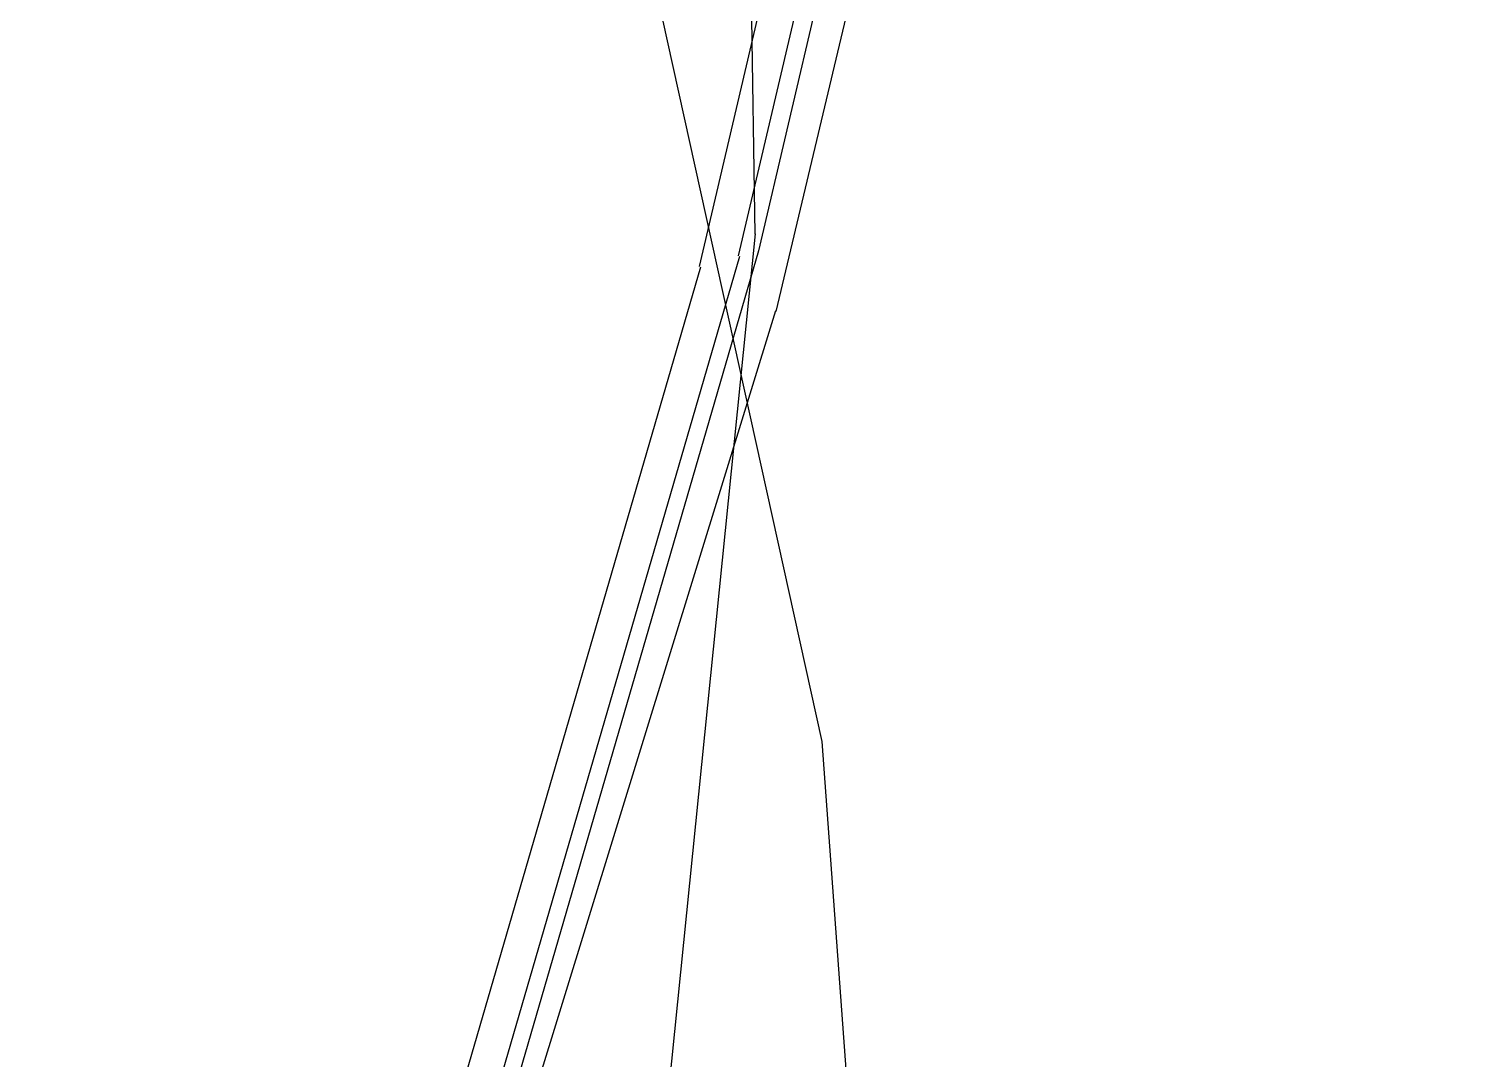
# Model space of a CAD drawing. Header units: feet. Extents: x -84 to 198, y -22 to 181.
# Drawn here: x 124.2 to 136, y 52.64 to 61.1 of the extents above; entities that cross this region are included whole.
import ezdxf

# ---------------------------------------------------------------- set-up
doc = ezdxf.new("R2010")
doc.units = ezdxf.units.FT
doc.layers.add('A-AREA-UNIDAD', color=30, linetype='CONTINUOUS')
doc.layers.add('A-LINEA', color=7, linetype='CONTINUOUS')

msp = doc.modelspace()

# ---------------------------------------------------------------- linework, layer by layer
at = {"layer": 'A-AREA-UNIDAD'}
msp.add_lwpolyline([(106.912, 44.2844), (121.84, 40.7289), (122.56, 40.7289), (122.592, 39.68), (121.632, 38.0089), (126.752, 36.8356), (126.912, 36.64), (128.4, 39.4844), (129.632, 42.7556), (130.48, 46.1689), (130.88, 49.28), (130.96, 51.9644), (130.72, 55.2533), (129.36, 61.4044), (128.928, 64.9244), (128.992, 69.2444), (129.6, 72.8889), (128.8, 72.8889), (118.048, 75.4133), (118, 75.6444), (117.472, 75.7689), (116.288, 75.6444), (104.448, 78.4889)], dxfattribs=at)
at = {"layer": 'A-LINEA'}
for p, q in [((136.6481, 85.3763), (130.3393, 58.7828)), ((135.8181, 85.2106), (129.7083, 59.1515)), ((136.0668, 84.9887), (130.0297, 59.2399)), ((136.1961, 84.8822), (130.1969, 59.2823)), ((136.1961, 84.8822), (130.1969, 59.2823)), ((129.949, 72.916), (130.1671, 59.4183)), ((128.0062, 38.0136), (130.1715, 59.4196)), ((121.4569, 29.7348), (130.044, 59.2375)), ((121.5643, 29.6064), (130.1983, 59.2834)), ((121.5643, 29.6064), (130.1983, 59.2834)), ((121.233, 29.9818), (129.7226, 59.1491)), ((120.7285, 27.6071), (130.3389, 58.7925))]:
    msp.add_line(p, q, dxfattribs=at)

doc.saveas('drawing.dxf')
